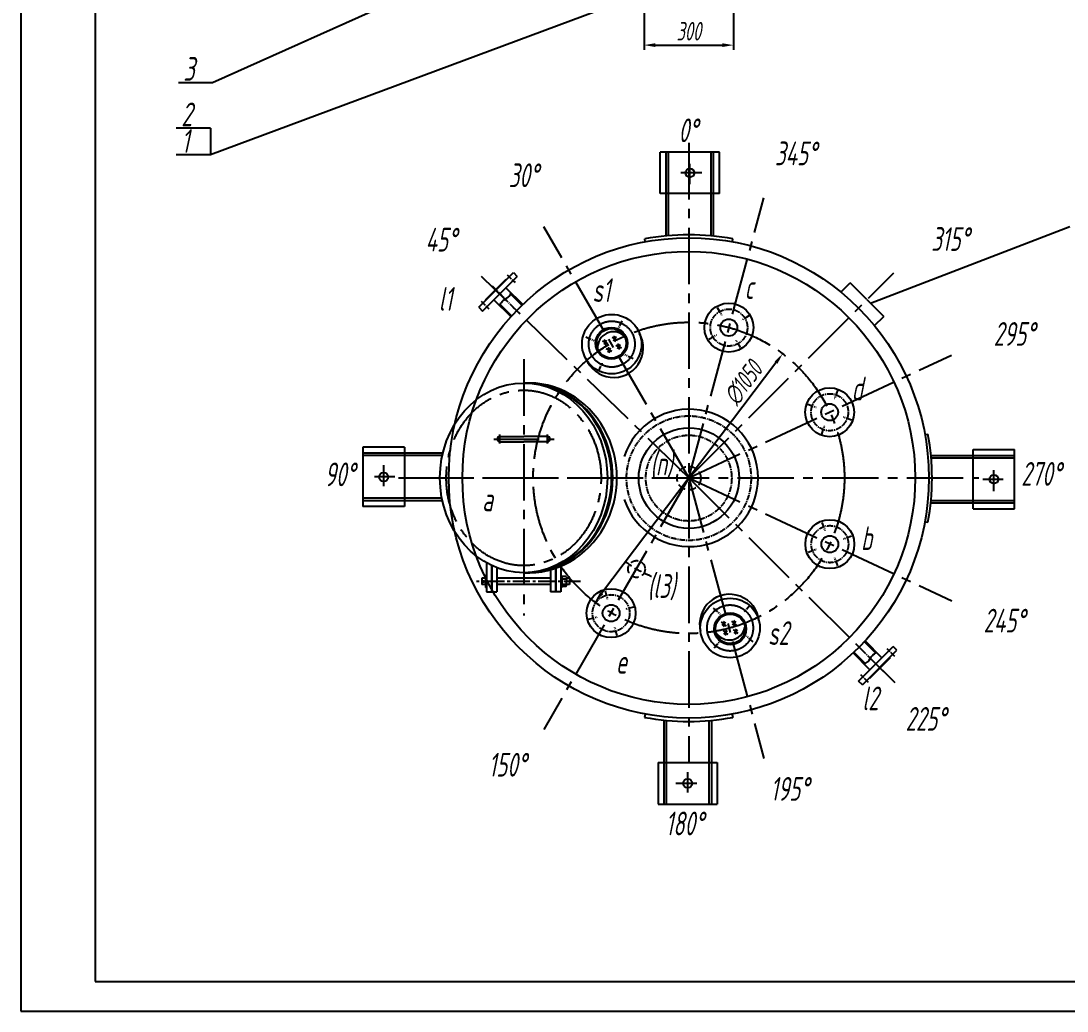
# Model space of a CAD drawing. Header units: millimetres. Extents: x 17871 to 23811, y 214 to 8624.
# Drawn here: x 17871 to 21401, y 214 to 3554 of the extents above; entities that cross this region are included whole.
import ezdxf

# ---------------------------------------------------------------- set-up
doc = ezdxf.new("R2010")
doc.units = ezdxf.units.MM
doc.linetypes.add('CENTER2', pattern=[28.575000000000003, 19.05, -3.175, 3.175, -3.175])
doc.linetypes.add('DASHEDX2', pattern=[38.099999999999994, 25.4, -12.7])
for name, color, linetype in [('中心线', 1, 'CENTER2'), ('剖面线', 2, 'Continuous'), ('尺寸标注线', 3, 'Continuous'), ('标注线', 3, 'Continuous'), ('粗实线', 7, 'Continuous'), ('细实线', 2, 'Continuous'), ('虚线', 5, 'DASHEDX2')]:
    doc.layers.add(name, color=color, linetype=linetype)
doc.styles.get("Standard").update_dxf_attribs({"font": 'gbeitc.shx', "width": 0.75, "bigfont": 'gbcbig.shx'})
doc.dimstyles.new('ISO-25', dxfattribs={"dimscale": 25, "dimtxt": 2.5, "dimasz": 1.5, "dimexe": 0.625, "dimexo": 0, "dimtad": 1, "dimdec": 0, "dimtxsty": 'Standard', "dimcen": 1.5, "dimadec": 0, "dimazin": 0, "dimtfac": 1, "dimtdec": 0, "dimtmove": 0, "dimatfit": 0, "dimfxl": 1, "dimarcsym": 0})

# ---------------------------------------------------------------- blocks, each defined once
blk = doc.blocks.new('100')
at = {"layer": '中心线'}
for p, q in [((1658.947509170401, 559.4729084533889), (1678.581586583439, 536.0739261591282)), ((1792.36160943293, 556.7963358359094), (1768.962627138669, 537.1622584228716)), ((1648.080750382611, 435.2652871474506), (1671.479732676872, 454.8993645604882)), ((1772.288371688549, 424.3985283596614), (1752.654294275511, 447.7975106539222))]:
    blk.add_line(p, q, dxfattribs=at)
at = {"layer": '中心线', "ltscale": 30}
blk.add_circle((1727.823977944003, 499.7118219093313), 77.6648386611304, dxfattribs=at)
at = {"layer": '剖面线'}
for p, q in [((1703.831166264351, 523.3772483299238), (1717.035622281666, 506.9721772490759)), ((1704.139789036409, 513.8290586862183), (1710.059822794656, 506.4740737873564)), ((1704.616366211172, 494.2141586804674), (1717.820822228487, 477.8090875996193)), ((1709.995793971362, 524.4676547912139), (1716.839007211076, 515.9657218473878)), ((1710.780993918183, 495.3045651417573), (1717.624207157897, 486.8026321979312)), ((1738.332247943522, 520.2477309890631), (1751.536703960837, 503.8426599082154)), ((1738.64087071558, 510.6995413453579), (1744.560904473826, 503.3445564464959)), ((1744.496875650533, 521.3381374503534), (1751.340088890247, 512.8362045065273)), ((1704.92498898323, 484.6659690367618), (1710.845022741477, 477.3109841379)), ((1739.117447890343, 491.0846413396068), (1752.321903907658, 474.6795702587587)), ((1739.426070662401, 481.5364516959013), (1745.346104420647, 474.1814667970397)), ((1745.282075597353, 492.1750478008968), (1752.125288837068, 483.6731148570709))]:
    blk.add_line(p, q, dxfattribs=at)
at = {"layer": '粗实线'}
for centre, radius in [((1727.823977944004, 499.7118219093309), 100.4081632653061), ((1727.823977944004, 502.668184115283), 53.75808860129418), ((1727.823977944004, 502.668184115283), 49.77600796416127)]:
    blk.add_circle(centre, radius, dxfattribs=at)
for centre, radius, start, end in [((1727.823977944003, 486.2439496377733), 53.75808860129418, 22.72027196486607, 157.2797280351254), ((1727.823977944003, 486.2439496377729), 100.4081632653061, 176.1545364192139, 3.84546358078393)]:
    blk.add_arc(centre, radius, start, end, dxfattribs=at)
blk = doc.blocks.new('DN50')
at = {"layer": '中心线'}
for p, q in [((-62.5, 107.439252944697), (-62.5, 70.64637175883735)), ((0, 117.803496018405), (-2.842170943040401e-14, -15.9766392523299)), ((62.5, 107.439252944697), (62.5, 70.64637175883735))]:
    blk.add_line(p, q, dxfattribs=at)
at = {"layer": '粗实线'}
for p, q in [((-82.5, 97.99999999999994), (82.5, 97.99999999999994)), ((-82.5, 97.99999999999994), (-82.5, 79.99999999999997)), ((-82.5, 79.99999999999994), (82.5, 79.99999999999994)), ((-49.5, 100), (49.5, 100)), ((-49.5, 100), (-49.5, 97.99999999999994)), ((-28.50000000000003, 79.99999999999997), (-28.5, 0)), ((28.5, 79.99999999999997), (28.5, 0)), ((49.5, 100), (49.5, 97.99999999999994)), ((82.5, 97.99999999999994), (82.5, 79.99999999999991)), ((-25.00000000000003, 53.69298470917315), (-25, 0)), ((25, 54.07963668293672), (25, 0))]:
    blk.add_line(p, q, dxfattribs=at)
at = {"layer": '细实线'}
blk.add_spline([(-28.50000000000006, 52.50712698385615), (-13.06341276377793, 56.10599060182716), (11.49363020192754, 51.8527879498659), (28.5, 55.12448240716691)], degree=3, dxfattribs=at)
blk = doc.blocks.new('*D22')
at = {"layer": 'Defpoints', "color": 0, "transparency": 16777216}
for p in [(20441.35160246427, 2430.829717027222), (19807.84993659064, 1593.467406354399)]:
    blk.add_point(p, dxfattribs=at)
at = {"layer": '标注线', "color": 0, "lineweight": -2, "transparency": 16777216}
blk.add_line((19830.47499608613, 1623.373203164143), (20418.72654296879, 2400.923920217478), dxfattribs=at)
at = {"layer": '标注线', "color": 0, "transparency": 16777216}
for points in [[(20413.7422435005, 2404.694763466725), (20423.71084243708, 2397.15307696823), (20441.35160246427, 2430.829717027222)], [(19825.49069661784, 1627.14404641339), (19835.45929555442, 1619.602359914896), (19807.84993659064, 1593.467406354399)]]:
    blk.add_solid(points, dxfattribs=at)
at = {"layer": '标注线', "color": 0, "transparency": 16777216, "insert": (20308.40658431398, 2332.796198038555), "char_height": 62.5, "attachment_point": 5, "rotation": 52.89088106833917}
blk.add_mtext('∅1050', dxfattribs=at)
blk = doc.blocks.new('*D26')
at = {"layer": 'Defpoints', "color": 0, "transparency": 16777216}
for p in [(19973.61485973973, 3779.471461568114), (20275.58667931523, 3779.471461568147), (20275.58667931523, 3471.910536519521)]:
    blk.add_point(p, dxfattribs=at)
at = {"layer": '标注线', "color": 0, "lineweight": -2, "transparency": 16777216}
for p, q in [((19973.61485973973, 3779.471461568114), (19973.61485973973, 3456.285536519521)), ((20275.58667931523, 3779.471461568147), (20275.58667931523, 3456.285536519521)), ((20011.11485973973, 3471.910536519521), (20238.08667931523, 3471.910536519521))]:
    blk.add_line(p, q, dxfattribs=at)
at = {"layer": '标注线', "color": 0, "transparency": 16777216}
for points in [[(20011.11485973973, 3478.160536519521), (20011.11485973973, 3465.660536519521), (19973.61485973973, 3471.910536519521)], [(20238.08667931523, 3478.160536519521), (20238.08667931523, 3465.660536519521), (20275.58667931523, 3471.910536519521)]]:
    blk.add_solid(points, dxfattribs=at)
at = {"layer": '标注线', "color": 0, "transparency": 16777216, "insert": (20124.60076952748, 3518.785536519521), "char_height": 62.5, "attachment_point": 5}
blk.add_mtext('300', dxfattribs=at)

msp = doc.modelspace()

# ---------------------------------------------------------------- linework, layer by layer
for p, q in [((18121.13504135231, 8523.79366541437), (18121.13504135231, 313.7936654143696)), ((20228.24136520648, 3110.933989466445), (20028.24136520648, 3110.933989466446)), ((20028.24136520648, 2970.933989466446), (20028.24136520648, 3110.933989466446)), ((20048.24136520648, 2828.585479873557), (20048.24136520648, 3110.933989466445)), ((20056.24136520648, 2829.294198551754), (20056.24136520648, 3110.933989466445)), ((20200.24136520648, 2828.652389168255), (20200.24136520648, 3110.933989466445)), ((20208.24136520648, 2827.871707589253), (20208.24136520648, 3110.933989466445)), ((20228.24136520648, 2970.933989466445), (20228.24136520648, 3110.933989466445)), ((20228.24136520648, 2970.933989466445), (20028.24136520648, 2970.933989466446)), ((19977.59219155546, 2808.696412106996), (19975.77421313856, 2818.529771859684)), ((20271.60934749945, 2808.696412106996), (20273.42732591636, 2818.529771859684)), ((20637.79987011362, 2638.827652739447), (20668.90151264288, 2669.929295268708)), ((20725.4700551378, 2613.360752773784), (20668.90151264288, 2669.929295268708)), ((20725.4700551378, 2613.360752773782), (20782.07086188141, 2556.824492940175)), ((20750.98696850651, 2525.705111379917), (20782.07086188141, 2556.824492940175)), ((20921.67147253456, 2158.315806266677), (20931.50483228724, 2160.133784683581)), ((19164.97400835569, 2115.266304778925), (19024.97400835569, 2115.266304778925)), ((19024.97400835569, 2115.266304778925), (19024.97400835569, 1915.266304778925)), ((19294.60746664087, 2095.266304778925), (19024.97400835569, 2095.266304778925)), ((19292.80492886193, 2087.266304778925), (19024.97400835569, 2087.266304778925)), ((19164.97400835569, 2115.266304778925), (19164.97400835569, 1915.266304778925)), ((20941.56054030111, 2087.666632615656), (21223.909049894, 2087.666632615656)), ((21083.90904989401, 2107.666632615656), (21223.90904989401, 2107.666632615656)), ((21083.909049894, 1907.666632615656), (21083.90904989401, 2107.666632615656)), ((21223.909049894, 1907.666632615656), (21223.90904989401, 2107.666632615656)), ((20942.26925897931, 2079.666632615656), (21223.909049894, 2079.666632615656)), ((20124.44152912485, 2011.466468697291), (20124.44152912485, 2011.466468697291)), ((19291.53350095067, 1943.266304778925), (19024.97400835569, 1943.266304778925)), ((19293.18584812198, 1935.266304778925), (19024.97400835569, 1935.266304778925)), ((19164.97400835569, 1915.266304778925), (19024.97400835569, 1915.266304778925)), ((20940.84676801681, 1927.666632615656), (21223.909049894, 1927.666632615656)), ((20941.62744959581, 1935.666632615656), (21223.909049894, 1935.666632615656)), ((21083.909049894, 1907.666632615656), (21223.909049894, 1907.666632615656)), ((20921.67147253455, 1864.298650322686), (20931.50483228724, 1862.480671905781)), ((19977.27371075024, 1214.236525287587), (19975.45573233334, 1204.403165534899)), ((20271.29086669423, 1214.236525287587), (20273.10884511114, 1204.403165534899)), ((20040.64169304321, 1195.06122980533), (20040.64169304321, 911.9989479281376)), ((20048.64169304321, 1194.280548226327), (20048.64169304321, 911.9989479281376)), ((20192.64169304321, 1193.638738842829), (20192.64169304321, 911.9989479281376)), ((20200.64169304321, 1194.347457521026), (20200.64169304321, 911.9989479281376)), ((20020.64169304321, 1051.998947928138), (20020.64169304321, 911.9989479281376)), ((20020.64169304321, 1051.998947928138), (20220.64169304321, 1051.998947928137)), ((20220.64169304321, 1051.998947928137), (20220.64169304321, 911.9989479281367)), ((20020.64169304321, 911.9989479281376), (20220.64169304321, 911.9989479281367)), ((18121.13504135231, 313.7936654143696), (23711.13504135231, 313.7936654143696))]:
    msp.add_line(p, q)
for centre, radius in [((20128.24136520648, 3040.933989466445), 15), ((20124.60076952746, 2012.148561690807), 810), ((20124.60076952746, 2012.148561690807), 764), ((20124.83533569827, 2011.36094854397), 169.3939570399391), ((19094.97400835569, 2015.266304778926), 15), ((21153.909049894, 2007.666632615655), 15), ((20120.64169304321, 981.9989479281376), 15)]:
    msp.add_circle(centre, radius)
for centre, radius, start, end in [((20124.60076952746, 2012.148561690807), 820, 79.54310191667177, 100.4568980833282), ((20126.42106736696, 2012.148561690807), 231.7267950160476, 198.2215715906547, 161.8006411485939), ((20125.12362211836, 2011.307228294682), 820, 349.5431019166717, 10.45689808332815), ((20124.28228872224, 2010.784375703776), 820, 259.5431019166717, 280.4568980833282)]:
    msp.add_arc(centre, radius, start, end)
at = {"layer": '中心线', "linetype": 'CENTER2', "ltscale": 10}
for p, q in [((20124.60076952746, 3141.783096494302), (20124.60076952746, 1052.542976839891)), ((20124.60852034246, 2012.089688405835), (20377.78066673845, 2956.941001816953)), ((20124.60076952746, 2012.148561690808), (19635.44274128474, 2859.395119537414)), ((20124.37330062172, 2012.148561690807), (19424.88073892383, 2691.809909210586)), ((20124.60076952746, 2012.148561690807), (20816.0260950951, 2703.916792731075)), ((19567.45318936024, 2412.259299980557), (19567.45318936024, 1547.498077474767)), ((20124.60076952746, 2012.148561690807), (21011.03124219662, 2426.269424448521)), ((19145.61450345903, 2012.148561690807), (21103.26855479067, 2012.148561690807)), ((19206.51141413798, 2012.148561690807), (20026.91614082992, 2012.148561690807)), ((20124.60076952746, 2012.148561690807), (19635.31860304948, 1163.609420243885)), ((20124.60076952746, 2012.148561690807), (21011.55411234062, 1597.782922825711)), ((20124.60852034246, 2012.20743497578), (20378.12169675359, 1066.08338022125)), ((20124.63719715113, 2012.196711712781), (20819.35778300559, 1322.025913604392))]:
    msp.add_line(p, q, dxfattribs=at)
at = {"layer": '中心线', "ltscale": 10}
for p, q in [((20128.24136520648, 3003.093130715382), (20128.24136520648, 3071.685054248961)), ((20168.14115524865, 3040.933989466445), (20097.54943733386, 3040.933989466445)), ((19094.97400835569, 2055.166094821092), (19094.97400835569, 1984.574376906305)), ((19132.81486710676, 2015.266304778925), (19064.22294357318, 2015.266304778925)), ((21153.909049894, 1967.766842573488), (21153.909049894, 2038.358560488276)), ((21116.06819114294, 2007.666632615656), (21184.66011467652, 2007.666632615656)), ((20120.64169304321, 1019.839806679201), (20120.64169304321, 951.2478831456219)), ((20080.74190300105, 981.9989479281376), (20151.33362091583, 981.9989479281376))]:
    msp.add_line(p, q, dxfattribs=at)
at = {"layer": '中心线'}
for p, q in [((20220.43020628634, 2586.978962082863), (20235.34418822202, 2561.565511921919)), ((20327.4981254987, 2558.59643423247), (20302.08467533776, 2543.682452296795)), ((20192.04767843595, 2479.911042870495), (20217.4611285969, 2494.825024806174)), ((20299.11559764831, 2451.528515020105), (20284.20161571263, 2476.941965181049)), ((20626.33502655993, 2307.401830091592), (20616.453717083, 2279.641606222143)), ((20526.07230477717, 2260.322175968422), (20553.83252864662, 2250.440866491492)), ((20673.4146806831, 2207.139108308833), (20645.65445681365, 2217.020417785763)), ((20573.15195890034, 2160.059454185664), (20583.03326837727, 2187.819678055112)), ((20573.42030060916, 1862.227873447388), (20583.69470633901, 1834.61072491321)), ((20673.93304330957, 1815.684390912423), (20646.3158947754, 1805.409985182559)), ((20526.87681807419, 1761.715130746966), (20554.49396660836, 1771.98953647683)), ((20627.38956077461, 1715.171648211999), (20617.11515504475, 1742.788796746178)), ((19841.79813780667, 1631.428483483593), (19849.62645322773, 1603.020953074752)), ((19937.87186738509, 1576.301850205873), (19909.46433697625, 1568.473534784807)), ((19786.67150452895, 1535.354753905169), (19815.07903493779, 1543.183069326235)), ((19882.74523410737, 1480.228120627449), (19874.91691868631, 1508.635651036289))]:
    msp.add_line(p, q, dxfattribs=at)
at = {"layer": '中心线', "ltscale": 8}
for p, q in [((19486.78092045268, 2127.929507726921), (19486.78092045268, 2158.781520612182)), ((19648.12545826781, 2127.929507726921), (19648.12545826781, 2158.781520612182)), ((19467.25838661734, 2142.977802108645), (19671.39035077643, 2142.977802108645))]:
    msp.add_line(p, q, dxfattribs=at)
at = {"layer": '中心线', "ltscale": 3}
msp.add_line((19759.68434502864, 1662.8451830473), (19408.18039414945, 1662.8451830473), dxfattribs=at)
at = {"layer": '中心线'}
for centre in [(20259.77290196733, 2519.253738551487), (20599.74349273013, 2233.730642138628), (20600.40493069188, 1788.699760829694), (19862.27168595702, 1555.828302055519)]:
    msp.add_circle(centre, 62.5, dxfattribs=at)
at = {"layer": '中心线', "linetype": 'CENTER2', "ltscale": 10}
msp.add_circle((20124.60076952746, 2012.148561690807), 525, dxfattribs=at)
at = {"layer": '中心线', "linetype": 'CENTER2'}
for centre, radius in [((20124.60920224475, 2011.300356267718), 210.010116004037), ((20124.44152912485, 2011.466468697291), 144.7543483783312)]:
    msp.add_circle(centre, radius, dxfattribs=at)
at = {"layer": '中心线', "linetype": 'CENTER2', "ltscale": 10}
msp.add_ellipse((19567.45318936024, 2012.148561690807), major_axis=(0, -295.7983193277311), ratio=0.8829475928589222, dxfattribs=at)
at = {"layer": '尺寸标注线'}
msp.add_line((18510.55734389247, 3191.266398606787), (18510.55734389247, 3101.445051791039), dxfattribs=at)
at = {"layer": '标注线'}
for p, q in [((19604.28269789346, 3832.029181115807), (18517.66612825893, 3344.745870083693)), ((20080.10076952746, 3685.866762864291), (18510.55734389247, 3101.445051791039)), ((18517.66612825893, 3344.745870083693), (18402.43893541203, 3344.745870083693)), ((18510.55734389247, 3191.266398606787), (18395.33015104556, 3191.266398606787)), ((18510.55734389247, 3101.445051791039), (18395.33015104556, 3101.445051791039)), ((20737.25146065287, 2601.592782638269), (21410.08225125654, 2860.105570800648))]:
    msp.add_line(p, q, dxfattribs=at)
at = {"layer": '粗实线', "ltscale": 8}
for p, q in [((19486.78092045268, 2151.582844125452), (19567.45318936024, 2151.582844125452)), ((19486.78092045268, 2134.372760091838), (19567.45318936024, 2134.372760091838)), ((19648.12545826781, 2151.582844125452), (19567.45318936024, 2151.582844125452)), ((19648.12545826781, 2134.372760091838), (19567.45318936024, 2134.372760091838))]:
    msp.add_line(p, q, dxfattribs=at)
at = {"layer": '粗实线'}
for p, q in [((19441.81957591486, 1726.956923888159), (19441.81957591486, 1627.994762879233)), ((19459.02965994848, 1718.012427775207), (19459.02965994848, 1627.994762879233)), ((19459.89016415016, 1717.598828077639), (19459.89016415016, 1627.994762879233)), ((19477.10024818377, 1709.967773109358), (19477.10024818377, 1627.994762879233)), ((19657.80613053672, 1701.915844370731), (19657.80613053672, 1627.994762879233)), ((19675.01621457033, 1707.264480283916), (19675.01621457033, 1627.994762879233)), ((19675.876718772, 1707.563768585567), (19675.876718772, 1627.994762879233)), ((19693.08680280562, 1714.212913989571), (19693.08680280562, 1627.994762879233)), ((19438.59268515856, 1673.601485568308), (19425.68512213335, 1673.601485568308)), ((19425.68512213335, 1673.601485568308), (19425.68512213335, 1652.088880526291)), ((19438.59268515856, 1682.744342711165), (19438.59268515856, 1642.946023383434)), ((19657.80613053672, 1673.601485568308), (19477.10024818377, 1673.601485568308)), ((19696.31369356193, 1682.744342711165), (19696.31369356193, 1642.946023383434)), ((19696.31369356192, 1676.991150163061), (19696.31369356192, 1662.8451830473)), ((19696.31369356192, 1648.69921593154), (19696.31369356192, 1662.8451830473)), ((19709.22125658713, 1679.572662768103), (19698.89520616696, 1679.572662768103)), ((19698.89520616696, 1671.694801773901), (19709.22125658713, 1671.694801773901)), ((19711.80276919217, 1676.991150163061), (19711.80276919217, 1662.8451830473)), ((19711.80276919217, 1648.69921593154), (19711.80276919217, 1662.8451830473)), ((19722.55907171318, 1673.601485568308), (19722.55907171318, 1652.088880526291)), ((19438.59268515856, 1652.088880526291), (19425.68512213335, 1652.088880526291)), ((19441.81957591486, 1627.994762879233), (19459.02965994848, 1627.994762879233)), ((19459.89016415016, 1627.994762879233), (19477.10024818377, 1627.994762879233)), ((19657.80613053672, 1652.088880526291), (19477.10024818377, 1652.088880526291)), ((19675.01621457033, 1627.994762879233), (19657.80613053672, 1627.994762879233)), ((19693.08680280562, 1627.994762879233), (19675.876718772, 1627.994762879233)), ((19698.89520616696, 1653.9955643207), (19709.22125658713, 1653.9955643207)), ((19709.22125658713, 1646.117703326497), (19698.89520616696, 1646.117703326497))]:
    msp.add_line(p, q, dxfattribs=at)
at = {"layer": '粗实线', "ltscale": 3}
for p, q in [((19441.81957591486, 1682.744342711165), (19438.59268515856, 1682.744342711165)), ((19693.08680280562, 1682.744342711165), (19696.31369356193, 1682.744342711165)), ((19722.55907171318, 1673.601485568308), (19711.80276919217, 1673.601485568308)), ((19441.81957591486, 1642.946023383434), (19438.59268515856, 1642.946023383434)), ((19693.08680280562, 1642.946023383434), (19696.31369356193, 1642.946023383434)), ((19722.55907171318, 1652.088880526291), (19711.80276919217, 1652.088880526291))]:
    msp.add_line(p, q, dxfattribs=at)
at = {"layer": '粗实线'}
for centre, radius in [((20259.77290196733, 2519.253738551487), 82.5), ((20259.77290196733, 2519.253738551487), 28.5), ((20599.74349273013, 2233.730642138628), 82.5), ((20599.74349273013, 2233.730642138628), 28.5), ((20600.40493069188, 1788.699760829694), 82.5), ((20600.40493069188, 1788.699760829694), 28.5), ((19431.64330246003, 1662.8451830473), 2.689075630252101), ((19862.27168595702, 1555.828302055519), 82.5), ((19862.27168595702, 1555.828302055519), 28.5)]:
    msp.add_circle(centre, radius, dxfattribs=at)
for centre, radius, start, end in [((19486.78092045268, 2142.977802108645), 8.605042016806722, 90, 270), ((19648.12545826781, 2142.977802108645), 8.605042016806722, 270, 90), ((19698.89520616696, 1676.991150163061), 2.581512605042017, 90, 180), ((19698.89520616696, 1674.276314378943), 2.581512605042017, 180, 270), ((19698.89520616696, 1669.11328916886), 2.581512605042017, 90, 180), ((19709.22125658713, 1676.991150163061), 2.581512605042017, 0, 90), ((19709.22125658713, 1674.276314378943), 2.581512605042017, 270, 0), ((19709.22125658713, 1669.11328916886), 2.581512605042017, 0, 90), ((19698.89520616696, 1656.577076925741), 2.581512605042017, 180, 270), ((19698.89520616696, 1651.414051715657), 2.581512605042017, 90, 180), ((19698.89520616696, 1648.69921593154), 2.581512605042017, 180, 270), ((19709.22125658713, 1656.577076925741), 2.581512605042017, 270, 0), ((19709.22125658713, 1651.414051715657), 2.581512605042017, 0, 90), ((19709.22125658713, 1648.69921593154), 2.581512605042017, 270, 0)]:
    msp.add_arc(centre, radius, start, end, dxfattribs=at)
msp.add_ellipse((19567.45318936025, 2012.148561690807), major_axis=(0, -320), ratio=0.8829475928589273, dxfattribs=at)
for centre, major_axis, ratio, start_param, end_param in [((19583.39739724646, 2012.041020064748), (0, -320.235023723032), 0.9320886197433884, 6.229743189079088, 9.478220078869857), ((19576.48823586516, 2012.148080040025), (0.0005286608056975458, -320.0368671715323), 0.9110771480656078, 6.252191840247942, 9.455767801499416), ((19574.36234256939, 2012.148561692405), (-1.767209684914559e-09, -319.9999999984014), 0.9045386966420429, 6.259313299617474, 9.448649968343695)]:
    msp.add_ellipse(centre, major_axis=major_axis, ratio=ratio, start_param=start_param, end_param=end_param, dxfattribs=at)
at = {"layer": '细实线'}
for p, q in [((17871.13504135231, 8623.79366541437), (17871.13504135231, 213.7936654143696)), ((17871.13504135231, 213.7936654143696), (23811.13504135231, 213.7936654143696))]:
    msp.add_line(p, q, dxfattribs=at)
at = {"layer": '虚线'}
for centre, radius in [((20124.83533569827, 2011.36094854397), 40), ((19948.35131314579, 1704.742653459618), 28.5)]:
    msp.add_circle(centre, radius, dxfattribs=at)
msp.add_arc((20123.35131314579, 2007.851544784173), 350, 232.4907848860776, 249.4989609657898, dxfattribs=at)

# ---------------------------------------------------------------- block references
for p, rotation in [((18509.99108190648, 1280.342970038756), 24.99999999999999), ((21878.65594224634, 2298.095332405169), 190)]:
    msp.add_blockref('100', p, dxfattribs=dict(rotation=rotation))
at = {"layer": '虚线', "rotation": 45}
msp.add_blockref('DN50', (19543.90714786745, 2576.856377966963), dxfattribs=at)
at = {"layer": '虚线', "xscale": -1, "rotation": 224.9999999999987}
msp.add_blockref('DN50', (20699.16482209665, 1441.89354428334), dxfattribs=at)

# ---------------------------------------------------------------- texts
at = {"layer": '细实线'}
for s, width, p in [('3', 0.8, (18419.03901983902, 3351.729509784886)), ('2', 0.8, (18411.93023547255, 3198.250038307979)), ('0%%d', 0.75, (20090.10701479655, 3144.598111314164)), ('1', 0.8, (18411.93023547255, 3108.428691492231)), ('345%%d', 0.75, (20414.98643346326, 3066.602211010129)), ('30%%d', 0.75, (19516.9409399833, 2992.913318923373)), ('45%%d', 0.75, (19236.36328421423, 2775.789585504906)), ('315%%d', 0.75, (20942.53754641598, 2777.852105685324)), ('s1', 0.75, (19799.6167476938, 2605.519340131195)), ('l1', 0.75, (19280.91459633857, 2575.966316332461)), ('c', 0.75, (20313.03581207659, 2615.848748127831)), ('295%%d', 0.75, (21153.22849663689, 2457.744260702875)), ('d', 0.75, (20674.13858475975, 2273.633344134178)), ('(n)', 0.75, (19994.85453653302, 2020.232955055536)), ('90%%d', 0.75, (18896.2211659354, 1984.151010115314)), ('270%%d', 0.75, (21246.14358646936, 1985.718461722315)), ('a', 0.75, (19427.47407591022, 1899.67622266263)), ('b', 0.75, (20705.85307307211, 1768.837016889579)), ('(l3)', 0.75, (19985.49111181754, 1607.266930474565)), ('245%%d', 0.75, (21118.96470065225, 1490.790327293404)), ('s2', 0.75, (20392.28840405574, 1448.625255546883)), ('e', 0.75, (19878.86937265718, 1352.217420567092)), ('l2', 0.75, (20709.79915164484, 1228.545643787154)), ('225%%d', 0.75, (20855.93131179257, 1159.459846122331)), ('150%%d', 0.75, (19449.16313719943, 1004.752138335301)), ('195%%d', 0.75, (20400.01480666951, 923.2835788188622)), ('180%%d', 0.75, (20046.1817868898, 806.6003784763707))]:
    msp.add_text(s, height=80, dxfattribs=dict(at, width=width)).set_placement(p)

# ---------------------------------------------------------------- dimensions: what is measured, and where the dimension line sits
at = {"layer": '标注线'}
dim = msp.add_linear_dim(base=(20275.58667931523, 3471.910536519521), p1=(19973.61485973973, 3779.471461568114), p2=(20275.58667931523, 3779.471461568147), text='300', dimstyle='ISO-25', dxfattribs=at)
dim.commit()
dim.dimension.update_dxf_attribs({"geometry": '*D26', "text_midpoint": (20124.60076952748, 3518.785536519521)})
dim = msp.add_diameter_dim_2p(p1=(19807.84993659064, 1593.467406354399), p2=(20441.35160246427, 2430.829717027222), dimstyle='ISO-25', dxfattribs=at)
dim.commit()
dim.dimension.update_dxf_attribs({"geometry": '*D22', "text_midpoint": (20345.78883032616, 2304.514873669195), "dimtype": 163})

doc.saveas('drawing.dxf')
